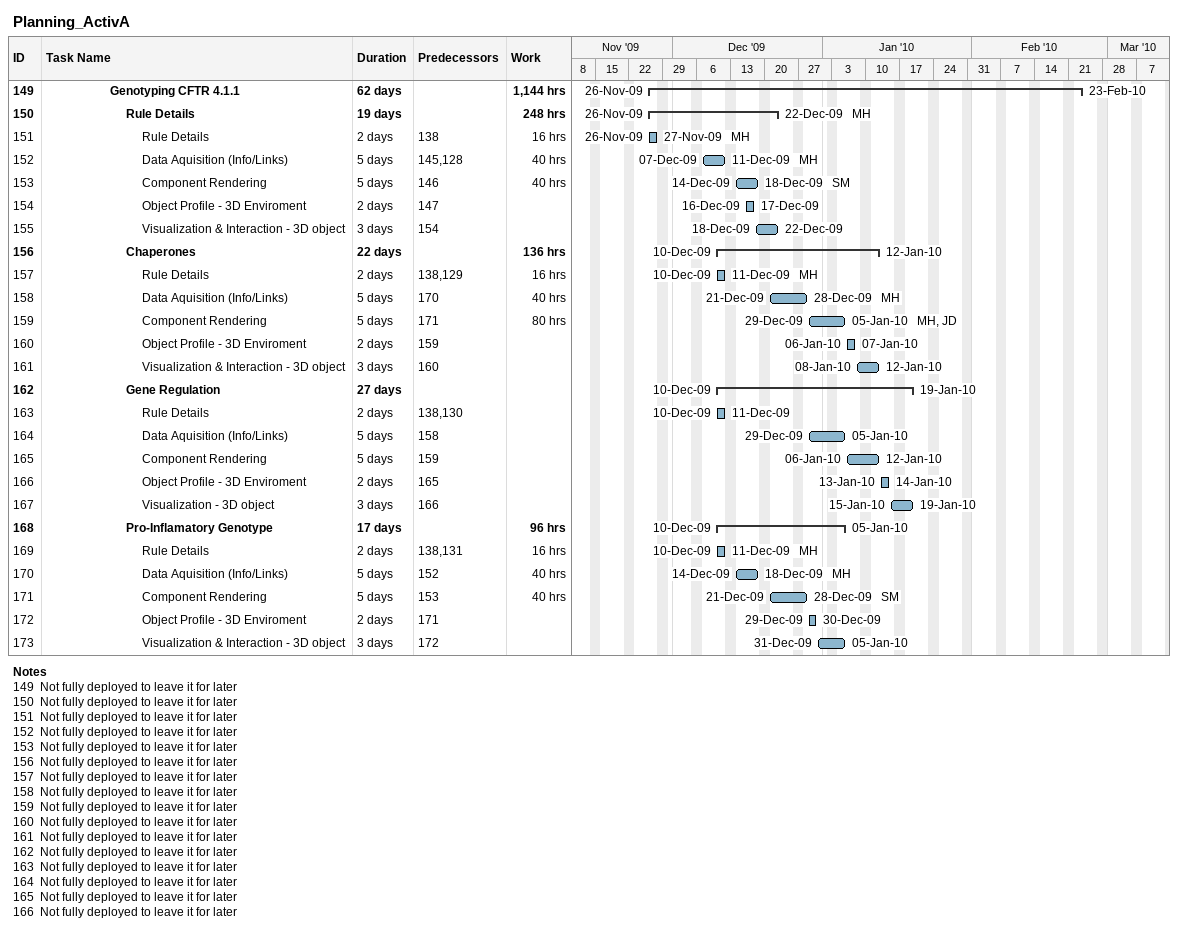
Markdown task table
Planning_ActivA

| ID | Level | Task | Duration | Start | Finish | Predecessors | Resources | Work (h) |
|---|---|---|---|---|---|---|---|---|
| 149 | 5 | **Genotyping CFTR 4.1.1** | 62d | 2009-11-26 | 2010-02-23 |  |  | 1144 |
| 150 | 6 | **Rule Details** | 19d | 2009-11-26 | 2009-12-22 |  | MH | 248 |
| 151 | 7 | Rule Details | 2d | 2009-11-26 | 2009-11-27 | 138 | MH | 16 |
| 152 | 7 | Data Aquisition (Info/Links) | 5d | 2009-12-07 | 2009-12-11 | 145, 128 | MH | 40 |
| 153 | 7 | Component Rendering | 5d | 2009-12-14 | 2009-12-18 | 146 | SM | 40 |
| 154 | 7 | Object Profile - 3D Enviroment | 2d | 2009-12-16 | 2009-12-17 | 147 |  |  |
| 155 | 7 | Visualization & Interaction - 3D object | 3d | 2009-12-18 | 2009-12-22 | 154 |  |  |
| 156 | 6 | **Chaperones** | 22d | 2009-12-10 | 2010-01-12 |  |  | 136 |
| 157 | 7 | Rule Details | 2d | 2009-12-10 | 2009-12-11 | 138, 129 | MH | 16 |
| 158 | 7 | Data Aquisition (Info/Links) | 5d | 2009-12-21 | 2009-12-28 | 170 | MH | 40 |
| 159 | 7 | Component Rendering | 5d | 2009-12-29 | 2010-01-05 | 171 | MH, JD | 80 |
| 160 | 7 | Object Profile - 3D Enviroment | 2d | 2010-01-06 | 2010-01-07 | 159 |  |  |
| 161 | 7 | Visualization & Interaction - 3D object | 3d | 2010-01-08 | 2010-01-12 | 160 |  |  |
| 162 | 6 | **Gene Regulation** | 27d | 2009-12-10 | 2010-01-19 |  |  |  |
| 163 | 7 | Rule Details | 2d | 2009-12-10 | 2009-12-11 | 138, 130 |  |  |
| 164 | 7 | Data Aquisition (Info/Links) | 5d | 2009-12-29 | 2010-01-05 | 158 |  |  |
| 165 | 7 | Component Rendering | 5d | 2010-01-06 | 2010-01-12 | 159 |  |  |
| 166 | 7 | Object Profile - 3D Enviroment | 2d | 2010-01-13 | 2010-01-14 | 165 |  |  |
| 167 | 7 | Visualization - 3D object | 3d | 2010-01-15 | 2010-01-19 | 166 |  |  |
| 168 | 6 | **Pro-Inflamatory Genotype** | 17d | 2009-12-10 | 2010-01-05 |  |  | 96 |
| 169 | 7 | Rule Details | 2d | 2009-12-10 | 2009-12-11 | 138, 131 | MH | 16 |
| 170 | 7 | Data Aquisition (Info/Links) | 5d | 2009-12-14 | 2009-12-18 | 152 | MH | 40 |
| 171 | 7 | Component Rendering | 5d | 2009-12-21 | 2009-12-28 | 153 | SM | 40 |
| 172 | 7 | Object Profile - 3D Enviroment | 2d | 2009-12-29 | 2009-12-30 | 171 |  |  |
| 173 | 7 | Visualization & Interaction - 3D object | 3d | 2009-12-31 | 2010-01-05 | 172 |  |  |

Notes
- 149: Not fully deployed to leave it for later
- 150: Not fully deployed to leave it for later
- 151: Not fully deployed to leave it for later
- 152: Not fully deployed to leave it for later
- 153: Not fully deployed to leave it for later
- 156: Not fully deployed to leave it for later
- 157: Not fully deployed to leave it for later
- 158: Not fully deployed to leave it for later
- 159: Not fully deployed to leave it for later
- 160: Not fully deployed to leave it for later
- 161: Not fully deployed to leave it for later
- 162: Not fully deployed to leave it for later
- 163: Not fully deployed to leave it for later
- 164: Not fully deployed to leave it for later
- 165: Not fully deployed to leave it for later
- 166: Not fully deployed to leave it for later
